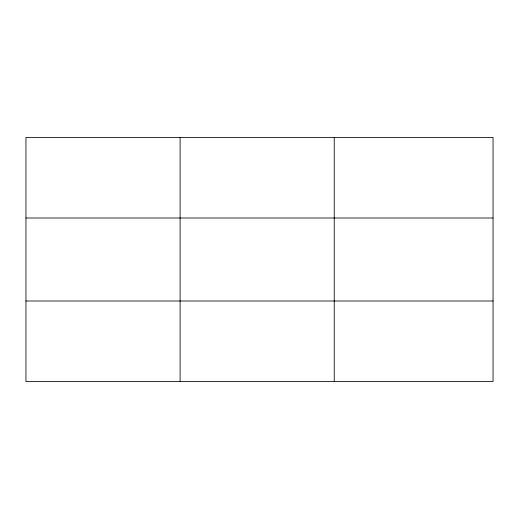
<?xml version="1.0" encoding="UTF-8"?>
<svg xmlns="http://www.w3.org/2000/svg" width="519" height="519" viewBox="0 0 519 519"><rect width="100%" height="100%" fill="white"/><g stroke="black" fill="none" stroke-linecap="round" stroke-linejoin="round"><path stroke-width="0.78" d="M180.093 381.543L180.093 137.457M334.236 381.543L334.236 137.457M493.05 218.006L493.05 137.457L25.95 137.457L25.95 381.543L493.05 381.543L493.05 218.006L25.95 218.006M25.95 300.994L493.05 300.994"/></g></svg>
